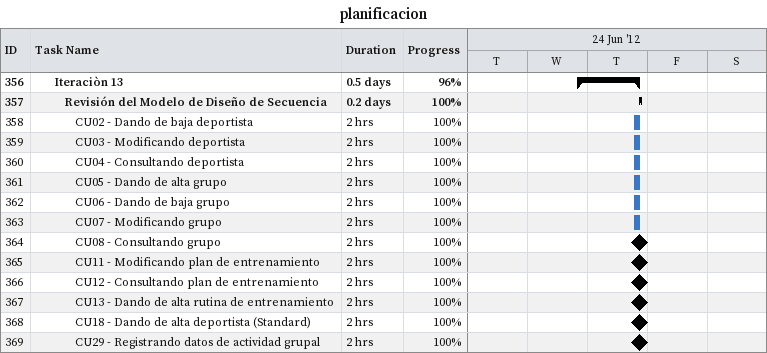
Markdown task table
planificacion

| ID | Level | Task | Duration | Start | Finish | % complete |
|---|---|---|---|---|---|---|
| 356 | 3 | **Iteraciòn 13** | 0.5d | 2012-06-27 | 2012-06-28 | 96 |
| 357 | 4 | **Revisión del Modelo de Diseño de Secuencia** | 0.2d | 2012-06-28 | 2012-06-28 | 100 |
| 358 | 5 | CU02 - Dando de baja deportista | 2h | 2012-06-28 | 2012-06-28 | 100 |
| 359 | 5 | CU03 - Modificando deportista | 2h | 2012-06-28 | 2012-06-28 | 100 |
| 360 | 5 | CU04 - Consultando deportista | 2h | 2012-06-28 | 2012-06-28 | 100 |
| 361 | 5 | CU05 - Dando de alta grupo | 2h | 2012-06-28 | 2012-06-28 | 100 |
| 362 | 5 | CU06 - Dando de baja grupo | 2h | 2012-06-28 | 2012-06-28 | 100 |
| 363 | 5 | CU07 - Modificando grupo | 2h | 2012-06-28 | 2012-06-28 | 100 |
| 364 | 5 | CU08 - Consultando grupo | 2h | 2012-06-28 | 2012-06-28 | 100 |
| 365 | 5 | CU11 - Modificando plan de entrenamiento | 2h | 2012-06-28 | 2012-06-28 | 100 |
| 366 | 5 | CU12 - Consultando plan de entrenamiento | 2h | 2012-06-28 | 2012-06-28 | 100 |
| 367 | 5 | CU13 - Dando de alta rutina de entrenamiento | 2h | 2012-06-28 | 2012-06-28 | 100 |
| 368 | 5 | CU18 - Dando de alta deportista (Standard) | 2h | 2012-06-28 | 2012-06-28 | 100 |
| 369 | 5 | CU29 - Registrando datos de actividad grupal | 2h | 2012-06-28 | 2012-06-28 | 100 |
